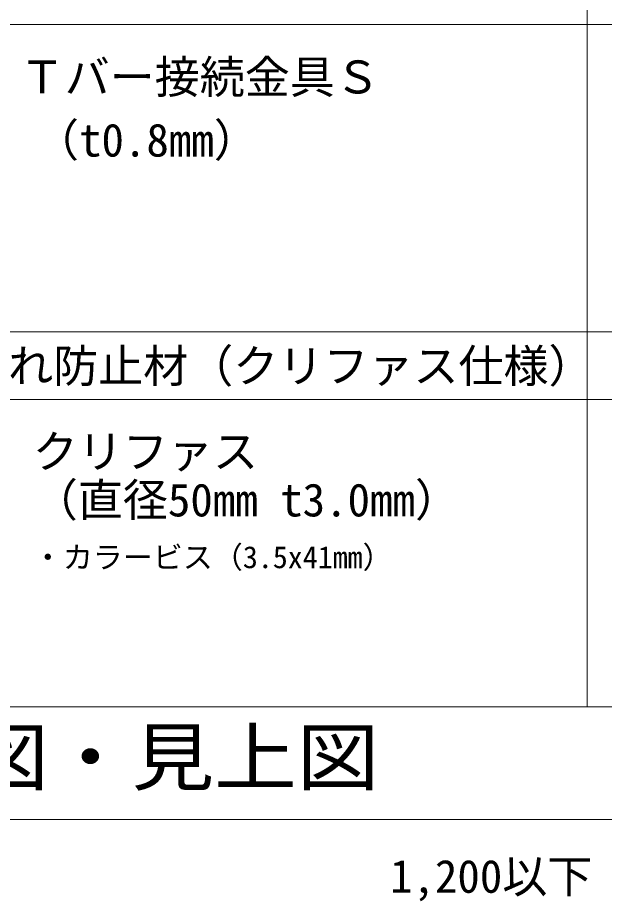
# Model space of a CAD drawing. Units: millimetres at full size; details may follow other scales. Extents: x -1379 to 1379, y -984 to 973.
# Drawn here: x -1223.9 to -1028.4, y -7 to 287.5 of the extents above; entities that cross this region are included whole.
import ezdxf
from ezdxf.enums import TextEntityAlignment as Align

# ---------------------------------------------------------------- set-up
doc = ezdxf.new("R2010")
doc.units = ezdxf.units.MM
doc.header["$LTSCALE"] = 5
for name, color, linetype, lineweight in [('2-2_太線１', 3, 'Continuous', 18), ('2-5_寸法', 4, 'Continuous', 9), ('2-6_文字', 7, 'Continuous', 18), ('5-2_太線１', 3, 'Continuous', 18), ('5-6_文字', 7, 'Continuous', 18)]:
    doc.layers.add(name, color=color, linetype=linetype, lineweight=lineweight)
doc.styles.add('ＭＳ ゴシック', font='')
doc.styles.get('ＭＳ ゴシック').set_extended_font_data('MS Gothic')

msp = doc.modelspace()

# ---------------------------------------------------------------- linework, layer by layer
at = {"layer": '2-2_太線１'}
msp.add_line((-1378.845, 20.319), (0, 20.319), dxfattribs=at)
at = {"layer": '5-2_太線１'}
for p, q in [((-1034.134, 307.819), (-1034.134, 182.819)), ((0, 285.27), (-1378.845, 285.27)), ((0, 182.819), (-1378.845, 182.819)), ((-1378.845, 182.819), (0, 182.819)), ((-1034.134, 182.819), (-1034.134, 57.819)), ((0, 160.27), (-1378.845, 160.27)), ((-1378.845, 57.819), (0, 57.819))]:
    msp.add_line(p, q, dxfattribs=at)
at = {"layer": '5-2_太線１', "color": 4, "lineweight": 9}
msp.add_line((-1378.845, 57.819), (0, 57.819), dxfattribs=at)

# ---------------------------------------------------------------- texts
at = {"layer": '2-5_寸法', "color": 7, "style": 'ＭＳ ゴシック'}
msp.add_text('1,200以下', height=11, dxfattribs=at).set_placement((-1099.827, -7.451), align=Align.BOTTOM_LEFT)
at = {"layer": '2-6_文字', "color": 6, "style": 'ＭＳ ゴシック', "width": 1.1}
msp.add_text('□\u3000断面図・見上図', height=18.33, dxfattribs=at).set_placement((-1350.928, 26.386), align=Align.BOTTOM_LEFT)
at = {"layer": '5-6_文字', "style": 'ＭＳ ゴシック'}
for s, p in [('Ｔバー接続金具Ｓ', (-1223.224, 258.946)), ('（t0.8mm）', (-1218.443, 237.907)), ('１１.グラスウール垂れ防止材（クリファス仕様）', (-1369.581, 162.643)), ('クリファス', (-1218.845, 134.125)), ('（直径50mm t3.0mm）', (-1218.845, 117.98))]:
    msp.add_text(s, height=11, dxfattribs=at).set_placement(p, align=Align.BOTTOM_LEFT)
at = {"layer": '5-6_文字', "color": 4, "style": 'ＭＳ ゴシック'}
msp.add_text('・カラービス（3.5x41mm）', height=7.331, dxfattribs=at).set_placement((-1218.845, 101.835), align=Align.BOTTOM_LEFT)

doc.saveas('drawing.dxf')
